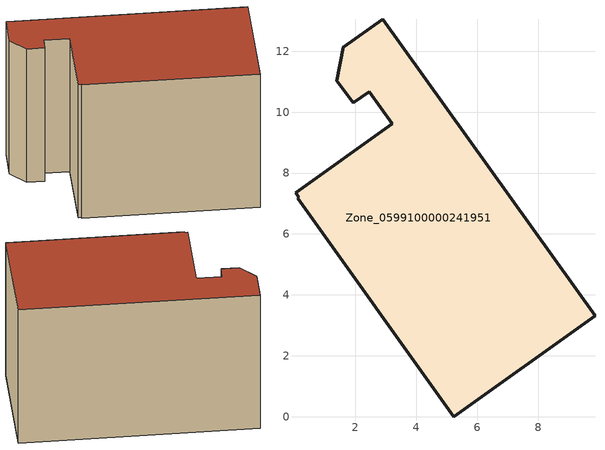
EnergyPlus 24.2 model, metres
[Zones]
Zone_0599100000241951
 floor ground (C_G): 0.04,7.35 3.21,9.62 2.46,10.67 1.93,10.3 1.4,11.02 1.61,12.12 2.91,13.05 9.87,3.31 5.23,0 0.11,7.17 0.15,7.2 z0
 wall outside (C_F): 9.87,3.31 2.91,13.05 1.61,12.12 1.4,11.02 1.93,10.3 2.46,10.67 3.21,9.62 0.04,7.35 0.15,7.2 0.11,7.17 5.23,0 9.87,3.31 z0:8.05
 roof outside (C_R): 3.21,9.62 0.04,7.35 0.15,7.2 0.11,7.17 5.23,0 9.87,3.31 2.91,13.05 1.61,12.12 1.4,11.02 1.93,10.3 2.46,10.67 z8.05
[BUILDING]
Pand.0599100000241951: North Axis=0; Terrain=City; Loads Convergence Tolerance Value=0.04; Temperature Convergence Tolerance Value=0.4; Solar Distribution=FullExterior; Maximum Number of Warmup Days=25; Minimum Number of Warmup Days=1
[Site:Location]
Rotterdam.The.Hague.AP_ZH_NLD Design_Conditions: Latitude=51.96; Longitude=4.45; Time Zone=1; Elevation=-4.5
[SITE:GROUNDTEMPERATURE:BUILDINGSURFACE]
18, 18, 18, 18, 18, 18, 18, 18, 18, 18, 18, 18
[MATERIAL] Thermal Absorptance=0.9; Solar Absorptance=0.7; Visible Absorptance=0.7
Name | Roughness | Thickness | Conductivity | Density | Specific Heat
G.TC.1975-1991 | MediumSmooth | 0.15 | 0.288461 | 540 | 1210
F.TC.1975-1991 | Rough | 0.3 | 0.230769 | 1920 | 840
R.TC.1975-1991 | MediumRough | 0.2 | 0.153846 | 1500 | 1000
[CONSTRUCTION]
C_G: G.TC.1975-1991
C_F: F.TC.1975-1991
C_R: R.TC.1975-1991
[ZONE]
Zone_0599100000241951: Type=1; Multiplier=1; Ceiling Height=Autocalculate; Volume=Autocalculate; Floor Area=autocalculate; Part of Total Floor Area=Yes
[ZONEINFILTRATION:DESIGNFLOWRATE]
Infil_Zone_0599100000241951: Zone or ZoneList or Space or SpaceList=Zone_0599100000241951; Schedule=AlwaysOn; Design Flow Rate Calculation Method=Flow/Area; Flow Rate per Floor Area=0.003; Constant Term Coefficient=1; Temperature Term Coefficient=0; Velocity Term Coefficient=0; Velocity Squared Term Coefficient=0
[HVACTEMPLATE:ZONE:IDEALLOADSAIRSYSTEM]
Zone_0599100000241951: Maximum Heating Supply Air Temperature=50; Minimum Cooling Supply Air Temperature=13; Maximum Heating Supply Air Humidity Ratio=0.0156; Minimum Cooling Supply Air Humidity Ratio=0.0077; Heating Limit=NoLimit; Cooling Limit=NoLimit; Dehumidification Control Type=ConstantSensibleHeatRatio; Cooling Sensible Heat Ratio=0.7; Dehumidification Setpoint=60; Humidification Control Type=None; Humidification Setpoint=30; Outdoor Air Method=None; Outdoor Air Flow Rate per Person=0.00944; Outdoor Air Flow Rate per Zone Floor Area=0; Outdoor Air Flow Rate per Zone=0; Demand Controlled Ventilation Type=None; Outdoor Air Economizer Type=NoEconomizer; Heat Recovery Type=None; Sensible Heat Recovery Effectiveness=0.7; Latent Heat Recovery Effectiveness=0.65
[ZONECONTROL:THERMOSTAT]
ThermostatControl_Zone_0599100000241951: Zone or ZoneList=Zone_0599100000241951; Control Type Schedule=DualSetpointControlType; Control 1=Thermostat_Zone_0599100000241951; Temperature Difference Between Cutout And Setpoint=0
[THERMOSTATSETPOINT:DUALSETPOINT]
Thermostat_Zone_0599100000241951: Heating Setpoint Temperature Schedule=HeatingSetpoint_Zone_0599100000241951; Cooling Setpoint Temperature Schedule=CoolingSetpoint_Zone_0599100000241951
[SCHEDULE:COMPACT]
HeatingSetpoint_Zone_0599100000241951: Through: 12/31, For: AllDays, Until: 24:00, 21
CoolingSetpoint_Zone_0599100000241951: Through: 12/31, For: AllDays, Until: 24:00, 24
DualSetpointControlType: Through: 12/31, For: AllDays, Until: 24:00, 4
AlwaysOn: Through: 12/31, For: AllDays, Until: 24:00, 1
